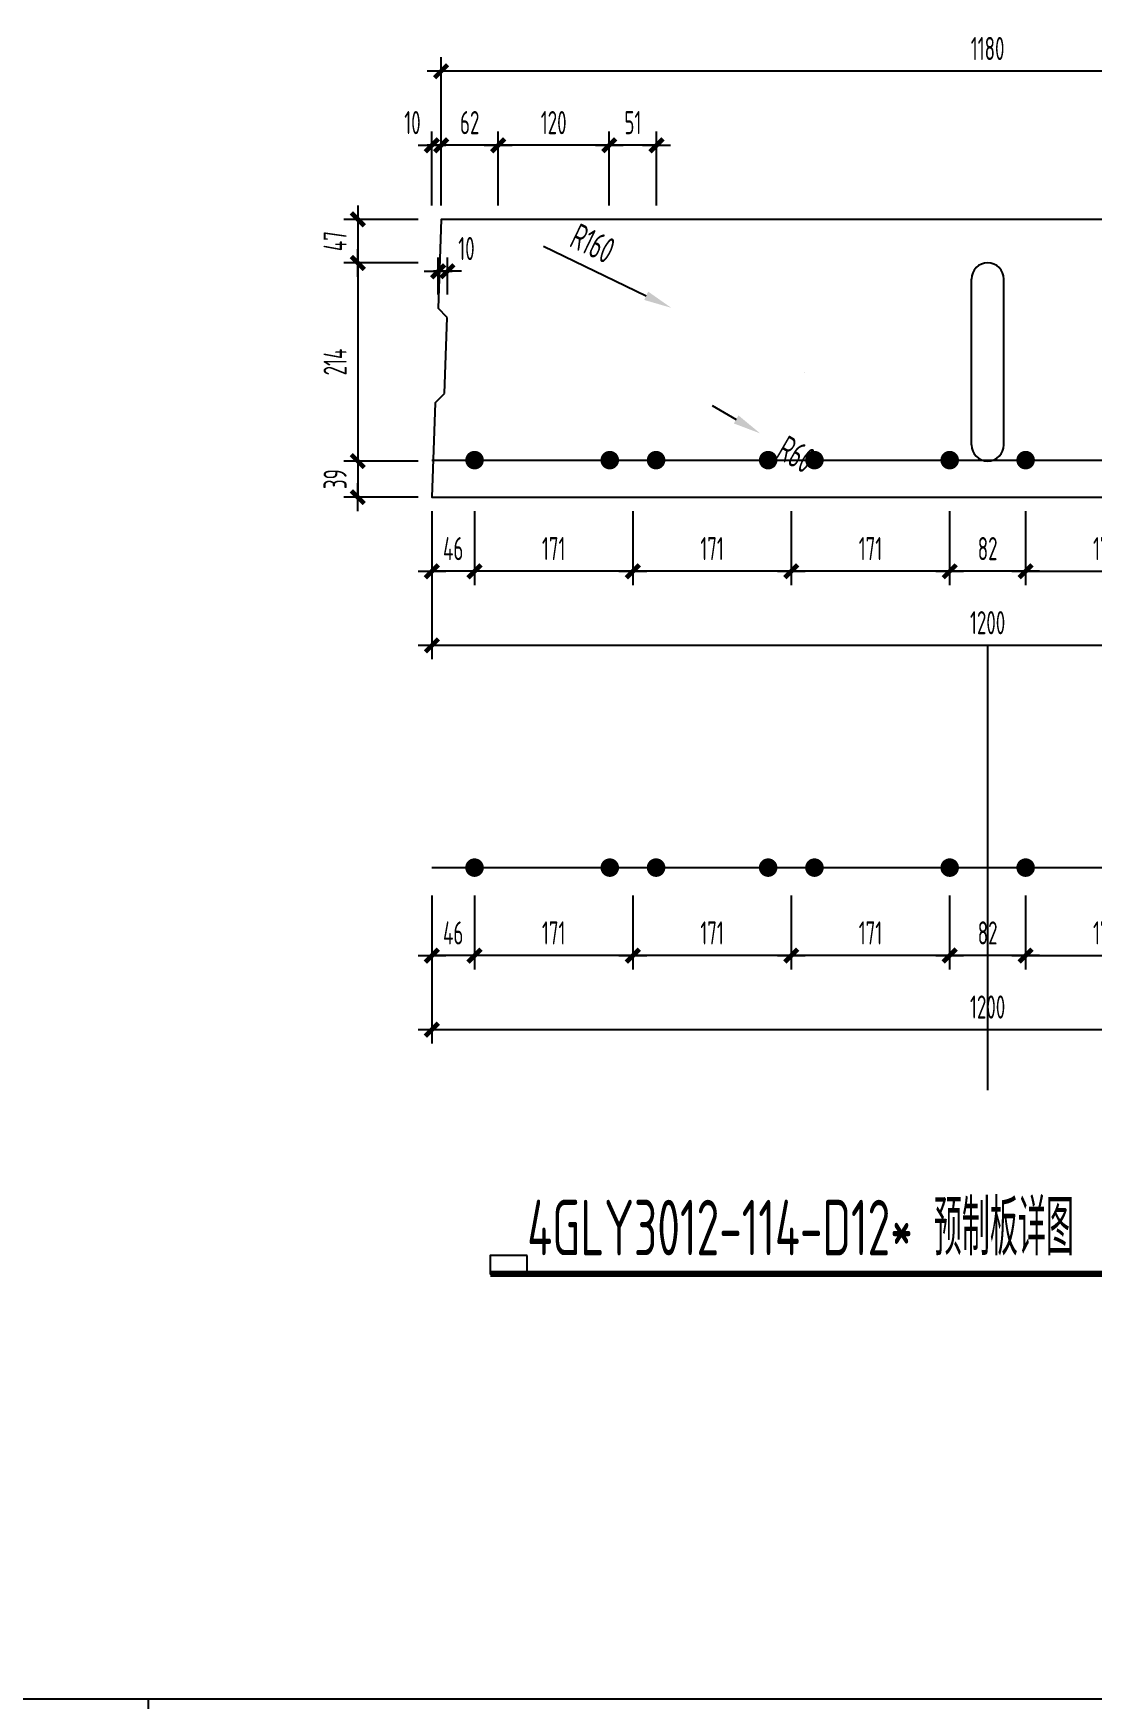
# Model space of a CAD drawing. Extents: x -469675 to 2400000, y -476501 to 2085364.
# Drawn here: x 645376 to 646518, y 395000 to 396798 of the extents above; entities that cross this region are included whole.
import ezdxf

# ---------------------------------------------------------------- set-up
doc = ezdxf.new("R2010")
doc.units = 0
doc.header["$LTSCALE"] = 1000
doc.header["$MEASUREMENT"] = 0
doc.layers.get('0').update_dxf_attribs({"linetype": 'CONTINUOUS', "lineweight": 20})
doc.layers.get('Defpoints').update_dxf_attribs({"linetype": 'CONTINUOUS'})
for name, color, linetype in [('C-DETAIL', 3, 'CONTINUOUS'), ('C-DETAIL_DIM', 3, 'CONTINUOUS'), ('C-DETAIL_REIN', 40, 'CONTINUOUS'), ('C-DETAIL_TEXT', 4, 'CONTINUOUS')]:
    doc.layers.add(name, color=color, linetype=linetype)
doc.layers.add('C-注释', color=30, linetype='CONTINUOUS', plot=False)
doc.styles.add('DIM_FONT', font='gbxwxt.shx', dxfattribs={"width": 0.7, "bigfont": 'gbhzfs.shx'})
doc.styles.add('GBSTYLE', font='gbxwxt.shx', dxfattribs={"width": 0.7, "bigfont": 'gbhzfs.shx'})
doc.dimstyles.new('LEADER10', dxfattribs={"dimscale": 0.1, "dimtxt": 280, "dimasz": 300, "dimexe": 150, "dimexo": 150, "dimgap": 120, "dimtad": 1, "dimdec": 0, "dimzin": 0, "dimdsep": 46, "dimtxsty": 'DIM_FONT', "dimcen": 0.09, "dimclrd": 3, "dimclre": 3, "dimclrt": 7, "dimazin": 0, "dimtfac": 1, "dimtdec": 0, "dimtix": 1, "dimtmove": 2, "dimatfit": 3, "dimfxl": 0, "dimtolj": 1, "dimtzin": 0, "dimarcsym": 0})
doc.dimstyles.new('XB DIMN10', dxfattribs={"dimscale": 0.1, "dimtxt": 250, "dimasz": 1, "dimexe": 150, "dimexo": 150, "dimgap": 120, "dimtad": 1, "dimdec": 0, "dimzin": 0, "dimdsep": 46, "dimtxsty": 'DIM_FONT', "dimblk": '_dimx', "dimcen": 0.09, "dimclrd": 3, "dimclre": 3, "dimclrt": 7, "dimazin": 0, "dimtfac": 1, "dimtdec": 0, "dimtix": 1, "dimtmove": 2, "dimatfit": 3, "dimldrblk": '_dimx', "dimfxl": 0, "dimtolj": 1, "dimtzin": 0, "dimarcsym": 0})

# ---------------------------------------------------------------- blocks, each defined once
blk = doc.blocks.new('_dimx')
blk.add_line((-150, 0), (150, 0))
at = {"const_width": 50}
blk.add_lwpolyline([(-70, -70), (70, 70)], dxfattribs=at)
blk = doc.blocks.new('*D1555')
at = {"layer": 'C-DETAIL_DIM', "color": 3, "lineweight": -2, "ltscale": 0.1, "transparency": 16777216}
for p, q in [((645806, 396282.4), (645806, 396202.4)), ((645852, 396282.4), (645852, 396202.4)), ((645805.9, 396217.4), (645805.8, 396217.4)), ((645852, 396217.4), (645806, 396217.4)), ((645852.1, 396217.4), (645852.2, 396217.4))]:
    blk.add_line(p, q, dxfattribs=at)
at = {"layer": 'Defpoints', "color": 0, "ltscale": 0.1, "transparency": 16777216}
for p in [(645806, 396297.4), (645852, 396297.4), (645806, 396217.4)]:
    blk.add_point(p, dxfattribs=at)
at = {"layer": 'C-DETAIL_DIM', "color": 3, "lineweight": -2, "ltscale": 0.1, "transparency": 16777216, "xscale": 0.1, "yscale": 0.1, "zscale": 0.1}
blk.add_blockref('_dimx', (645806, 396217.4), dxfattribs=at)
at = {"layer": 'C-DETAIL_DIM', "color": 3, "lineweight": -2, "ltscale": 0.1, "transparency": 16777216, "xscale": 0.1, "yscale": 0.1, "zscale": 0.1, "rotation": 180}
blk.add_blockref('_dimx', (645852, 396217.4), dxfattribs=at)
at = {"layer": 'C-DETAIL_DIM', "color": 7, "ltscale": 0.1, "transparency": 16777216, "insert": (645829, 396241.9), "char_height": 25, "attachment_point": 5, "style": 'DIM_FONT'}
blk.add_mtext('\\A1;46', dxfattribs=at)
blk = doc.blocks.new('*D1556')
at = {"layer": 'C-DETAIL_DIM', "color": 3, "lineweight": -2, "ltscale": 0.1, "transparency": 16777216}
for p, q in [((645806, 396202.4), (645806, 396122.4)), ((647006, 396202.4), (647006, 396122.4)), ((647005.9, 396137.4), (645806.1, 396137.4))]:
    blk.add_line(p, q, dxfattribs=at)
at = {"layer": 'Defpoints', "color": 0, "ltscale": 0.1, "transparency": 16777216}
for p in [(645806, 396217.4), (647006, 396217.4), (645806, 396137.4)]:
    blk.add_point(p, dxfattribs=at)
at = {"layer": 'C-DETAIL_DIM', "color": 3, "lineweight": -2, "ltscale": 0.1, "transparency": 16777216, "xscale": 0.1, "yscale": 0.1, "zscale": 0.1, "rotation": 180}
blk.add_blockref('_dimx', (645806, 396137.4), dxfattribs=at)
at = {"layer": 'C-DETAIL_DIM', "color": 3, "lineweight": -2, "ltscale": 0.1, "transparency": 16777216, "xscale": 0.1, "yscale": 0.1, "zscale": 0.1}
blk.add_blockref('_dimx', (647006, 396137.4), dxfattribs=at)
at = {"layer": 'C-DETAIL_DIM', "color": 7, "ltscale": 0.1, "transparency": 16777216, "insert": (646406, 396161.9), "char_height": 25, "attachment_point": 5, "style": 'DIM_FONT'}
blk.add_mtext('\\A1;1200', dxfattribs=at)
blk = doc.blocks.new('*D1558')
at = {"layer": 'C-DETAIL_DIM', "color": 3, "lineweight": -2, "ltscale": 0.1, "transparency": 16777216}
for p, q in [((645816, 396692.4), (645816, 396772.4)), ((646996, 396692.4), (646996, 396772.4)), ((646995.9, 396757.4), (645816.1, 396757.4))]:
    blk.add_line(p, q, dxfattribs=at)
at = {"layer": 'Defpoints', "color": 0, "ltscale": 0.1, "transparency": 16777216}
for p in [(645816, 396757.4), (645816, 396677.4), (646996, 396677.4)]:
    blk.add_point(p, dxfattribs=at)
at = {"layer": 'C-DETAIL_DIM', "color": 3, "lineweight": -2, "ltscale": 0.1, "transparency": 16777216, "xscale": 0.1, "yscale": 0.1, "zscale": 0.1, "rotation": 180}
blk.add_blockref('_dimx', (645816, 396757.4), dxfattribs=at)
at = {"layer": 'C-DETAIL_DIM', "color": 3, "lineweight": -2, "ltscale": 0.1, "transparency": 16777216, "xscale": 0.1, "yscale": 0.1, "zscale": 0.1}
blk.add_blockref('_dimx', (646996, 396757.4), dxfattribs=at)
at = {"layer": 'C-DETAIL_DIM', "color": 7, "ltscale": 0.1, "transparency": 16777216, "insert": (646406, 396781.9), "char_height": 25, "attachment_point": 5, "style": 'DIM_FONT'}
blk.add_mtext('\\A1;1180', dxfattribs=at)
blk = doc.blocks.new('*D1559')
at = {"layer": 'C-DETAIL_DIM', "color": 3, "lineweight": -2, "ltscale": 0.1, "transparency": 16777216}
for p, q in [((645791, 396336.4), (645711, 396336.4)), ((645726, 396336.5), (645726, 396336.6)), ((645726, 396336.4), (645726, 396297.4)), ((645791, 396297.4), (645711, 396297.4)), ((645726, 396297.3), (645726, 396297.2))]:
    blk.add_line(p, q, dxfattribs=at)
at = {"layer": 'Defpoints', "color": 0, "ltscale": 0.1, "transparency": 16777216}
for p in [(645806, 396336.4), (645726, 396297.4), (645806, 396297.4)]:
    blk.add_point(p, dxfattribs=at)
at = {"layer": 'C-DETAIL_DIM', "color": 3, "lineweight": -2, "ltscale": 0.1, "transparency": 16777216, "xscale": 0.1, "yscale": 0.1, "zscale": 0.1}
for p, rotation in [((645726, 396336.4), 270), ((645726, 396297.4), 90)]:
    blk.add_blockref('_dimx', p, dxfattribs=dict(at, rotation=rotation))
at = {"layer": 'C-DETAIL_DIM', "color": 7, "ltscale": 0.1, "transparency": 16777216, "insert": (645701.5, 396316.9), "char_height": 25, "attachment_point": 5, "rotation": 90, "style": 'DIM_FONT'}
blk.add_mtext('\\A1;39', dxfattribs=at)
blk = doc.blocks.new('*D1560')
at = {"layer": 'C-DETAIL_DIM', "color": 3, "lineweight": -2, "ltscale": 0.1, "transparency": 16777216}
for p, q in [((645791, 396550.4), (645711, 396550.4)), ((645726, 396550.3), (645726, 396336.5)), ((645791, 396336.4), (645711, 396336.4))]:
    blk.add_line(p, q, dxfattribs=at)
at = {"layer": 'Defpoints', "color": 0, "ltscale": 0.1, "transparency": 16777216}
for p in [(645806, 396550.4), (645726, 396336.4), (645806, 396336.4)]:
    blk.add_point(p, dxfattribs=at)
at = {"layer": 'C-DETAIL_DIM', "color": 3, "lineweight": -2, "ltscale": 0.1, "transparency": 16777216, "xscale": 0.1, "yscale": 0.1, "zscale": 0.1}
for p, rotation in [((645726, 396550.4), 90), ((645726, 396336.4), 270)]:
    blk.add_blockref('_dimx', p, dxfattribs=dict(at, rotation=rotation))
at = {"layer": 'C-DETAIL_DIM', "color": 7, "ltscale": 0.1, "transparency": 16777216, "insert": (645701.5, 396443.4), "char_height": 25, "attachment_point": 5, "rotation": 90, "style": 'DIM_FONT'}
blk.add_mtext('\\A1;214', dxfattribs=at)
blk = doc.blocks.new('*D1561')
at = {"layer": 'C-DETAIL_DIM', "color": 3, "lineweight": -2, "ltscale": 0.1, "transparency": 16777216}
for p, q in [((645791, 396597.4), (645711, 396597.4)), ((645726, 396597.5), (645726, 396597.6)), ((645726, 396597.4), (645726, 396550.4)), ((645791, 396550.4), (645711, 396550.4)), ((645726, 396550.3), (645726, 396550.2))]:
    blk.add_line(p, q, dxfattribs=at)
at = {"layer": 'Defpoints', "color": 0, "ltscale": 0.1, "transparency": 16777216}
for p in [(645806, 396597.4), (645726, 396550.4), (645806, 396550.4)]:
    blk.add_point(p, dxfattribs=at)
at = {"layer": 'C-DETAIL_DIM', "color": 3, "lineweight": -2, "ltscale": 0.1, "transparency": 16777216, "xscale": 0.1, "yscale": 0.1, "zscale": 0.1}
for p, rotation in [((645726, 396597.4), 270), ((645726, 396550.4), 90)]:
    blk.add_blockref('_dimx', p, dxfattribs=dict(at, rotation=rotation))
at = {"layer": 'C-DETAIL_DIM', "color": 7, "ltscale": 0.1, "transparency": 16777216, "insert": (645701.5, 396573.9), "char_height": 25, "attachment_point": 5, "rotation": 90, "style": 'DIM_FONT'}
blk.add_mtext('\\A1;47', dxfattribs=at)
blk = doc.blocks.new('*D1562')
at = {"layer": 'C-DETAIL_DIM', "color": 3, "lineweight": -2, "ltscale": 0.1, "transparency": 16777216}
for p, q in [((645852, 396282.4), (645852, 396202.4)), ((646023, 396282.4), (646023, 396202.4)), ((646022.9, 396217.4), (645852.1, 396217.4))]:
    blk.add_line(p, q, dxfattribs=at)
at = {"layer": 'Defpoints', "color": 0, "ltscale": 0.1, "transparency": 16777216}
for p in [(645852, 396297.4), (646023, 396297.4), (645852, 396217.4)]:
    blk.add_point(p, dxfattribs=at)
at = {"layer": 'C-DETAIL_DIM', "color": 3, "lineweight": -2, "ltscale": 0.1, "transparency": 16777216, "xscale": 0.1, "yscale": 0.1, "zscale": 0.1, "rotation": 180}
blk.add_blockref('_dimx', (645852, 396217.4), dxfattribs=at)
at = {"layer": 'C-DETAIL_DIM', "color": 3, "lineweight": -2, "ltscale": 0.1, "transparency": 16777216, "xscale": 0.1, "yscale": 0.1, "zscale": 0.1}
blk.add_blockref('_dimx', (646023, 396217.4), dxfattribs=at)
at = {"layer": 'C-DETAIL_DIM', "color": 7, "ltscale": 0.1, "transparency": 16777216, "insert": (645937.5, 396241.9), "char_height": 25, "attachment_point": 5, "style": 'DIM_FONT'}
blk.add_mtext('\\A1;171', dxfattribs=at)
blk = doc.blocks.new('*D1563')
at = {"layer": 'C-DETAIL_DIM', "color": 3, "lineweight": -2, "ltscale": 0.1, "transparency": 16777216}
for p, q in [((646023, 396282.4), (646023, 396202.4)), ((646194, 396282.4), (646194, 396202.4)), ((646193.9, 396217.4), (646023.1, 396217.4))]:
    blk.add_line(p, q, dxfattribs=at)
at = {"layer": 'Defpoints', "color": 0, "ltscale": 0.1, "transparency": 16777216}
for p in [(646023, 396297.4), (646194, 396297.4), (646023, 396217.4)]:
    blk.add_point(p, dxfattribs=at)
at = {"layer": 'C-DETAIL_DIM', "color": 3, "lineweight": -2, "ltscale": 0.1, "transparency": 16777216, "xscale": 0.1, "yscale": 0.1, "zscale": 0.1, "rotation": 180}
blk.add_blockref('_dimx', (646023, 396217.4), dxfattribs=at)
at = {"layer": 'C-DETAIL_DIM', "color": 3, "lineweight": -2, "ltscale": 0.1, "transparency": 16777216, "xscale": 0.1, "yscale": 0.1, "zscale": 0.1}
blk.add_blockref('_dimx', (646194, 396217.4), dxfattribs=at)
at = {"layer": 'C-DETAIL_DIM', "color": 7, "ltscale": 0.1, "transparency": 16777216, "insert": (646108.5, 396241.9), "char_height": 25, "attachment_point": 5, "style": 'DIM_FONT'}
blk.add_mtext('\\A1;171', dxfattribs=at)
blk = doc.blocks.new('*D1564')
at = {"layer": 'C-DETAIL_DIM', "color": 3, "lineweight": -2, "ltscale": 0.1, "transparency": 16777216}
for p, q in [((646194, 396282.4), (646194, 396202.4)), ((646365, 396282.4), (646365, 396202.4)), ((646364.9, 396217.4), (646194.1, 396217.4))]:
    blk.add_line(p, q, dxfattribs=at)
at = {"layer": 'Defpoints', "color": 0, "ltscale": 0.1, "transparency": 16777216}
for p in [(646194, 396297.4), (646365, 396297.4), (646194, 396217.4)]:
    blk.add_point(p, dxfattribs=at)
at = {"layer": 'C-DETAIL_DIM', "color": 3, "lineweight": -2, "ltscale": 0.1, "transparency": 16777216, "xscale": 0.1, "yscale": 0.1, "zscale": 0.1, "rotation": 180}
blk.add_blockref('_dimx', (646194, 396217.4), dxfattribs=at)
at = {"layer": 'C-DETAIL_DIM', "color": 3, "lineweight": -2, "ltscale": 0.1, "transparency": 16777216, "xscale": 0.1, "yscale": 0.1, "zscale": 0.1}
blk.add_blockref('_dimx', (646365, 396217.4), dxfattribs=at)
at = {"layer": 'C-DETAIL_DIM', "color": 7, "ltscale": 0.1, "transparency": 16777216, "insert": (646279.5, 396241.9), "char_height": 25, "attachment_point": 5, "style": 'DIM_FONT'}
blk.add_mtext('\\A1;171', dxfattribs=at)
blk = doc.blocks.new('*D1568')
at = {"layer": 'C-DETAIL_DIM', "color": 3, "lineweight": -2, "ltscale": 0.1, "transparency": 16777216}
for p, q in [((646447, 396282.4), (646447, 396202.4)), ((646618, 396282.4), (646618, 396202.4)), ((646447.1, 396217.4), (646617.9, 396217.4))]:
    blk.add_line(p, q, dxfattribs=at)
at = {"layer": 'Defpoints', "color": 0, "ltscale": 0.1, "transparency": 16777216}
for p in [(646447, 396297.4), (646618, 396297.4), (646618, 396217.4)]:
    blk.add_point(p, dxfattribs=at)
at = {"layer": 'C-DETAIL_DIM', "color": 3, "lineweight": -2, "ltscale": 0.1, "transparency": 16777216, "xscale": 0.1, "yscale": 0.1, "zscale": 0.1, "rotation": 180}
blk.add_blockref('_dimx', (646447, 396217.4), dxfattribs=at)
at = {"layer": 'C-DETAIL_DIM', "color": 3, "lineweight": -2, "ltscale": 0.1, "transparency": 16777216, "xscale": 0.1, "yscale": 0.1, "zscale": 0.1}
blk.add_blockref('_dimx', (646618, 396217.4), dxfattribs=at)
at = {"layer": 'C-DETAIL_DIM', "color": 7, "ltscale": 0.1, "transparency": 16777216, "insert": (646532.5, 396241.9), "char_height": 25, "attachment_point": 5, "style": 'DIM_FONT'}
blk.add_mtext('\\A1;171', dxfattribs=at)
blk = doc.blocks.new('*D1569')
at = {"layer": 'C-DETAIL_DIM', "color": 3, "lineweight": -2, "ltscale": 0.1, "transparency": 16777216}
for p, q in [((646365, 396282.4), (646365, 396202.4)), ((646447, 396282.4), (646447, 396202.4)), ((646446.9, 396217.4), (646365.1, 396217.4))]:
    blk.add_line(p, q, dxfattribs=at)
at = {"layer": 'Defpoints', "color": 0, "ltscale": 0.1, "transparency": 16777216}
for p in [(646365, 396297.4), (646447, 396297.4), (646365, 396217.4)]:
    blk.add_point(p, dxfattribs=at)
at = {"layer": 'C-DETAIL_DIM', "color": 3, "lineweight": -2, "ltscale": 0.1, "transparency": 16777216, "xscale": 0.1, "yscale": 0.1, "zscale": 0.1, "rotation": 180}
blk.add_blockref('_dimx', (646365, 396217.4), dxfattribs=at)
at = {"layer": 'C-DETAIL_DIM', "color": 3, "lineweight": -2, "ltscale": 0.1, "transparency": 16777216, "xscale": 0.1, "yscale": 0.1, "zscale": 0.1}
blk.add_blockref('_dimx', (646447, 396217.4), dxfattribs=at)
at = {"layer": 'C-DETAIL_DIM', "color": 7, "ltscale": 0.1, "transparency": 16777216, "insert": (646406, 396241.9), "char_height": 25, "attachment_point": 5, "style": 'DIM_FONT'}
blk.add_mtext('\\A1;82', dxfattribs=at)
blk = doc.blocks.new('*D1570')
at = {"layer": 'C-DETAIL_DIM', "color": 3, "lineweight": -2, "ltscale": 0.1, "transparency": 16777216}
for p, q in [((645806, 395867.4), (645806, 395787.4)), ((645852, 395867.4), (645852, 395787.4)), ((645805.9, 395802.4), (645805.8, 395802.4)), ((645852, 395802.4), (645806, 395802.4)), ((645852.1, 395802.4), (645852.2, 395802.4))]:
    blk.add_line(p, q, dxfattribs=at)
at = {"layer": 'Defpoints', "color": 0, "ltscale": 0.1, "transparency": 16777216}
for p in [(645806, 395882.4), (645852, 395882.4), (645806, 395802.4)]:
    blk.add_point(p, dxfattribs=at)
at = {"layer": 'C-DETAIL_DIM', "color": 3, "lineweight": -2, "ltscale": 0.1, "transparency": 16777216, "xscale": 0.1, "yscale": 0.1, "zscale": 0.1}
blk.add_blockref('_dimx', (645806, 395802.4), dxfattribs=at)
at = {"layer": 'C-DETAIL_DIM', "color": 3, "lineweight": -2, "ltscale": 0.1, "transparency": 16777216, "xscale": 0.1, "yscale": 0.1, "zscale": 0.1, "rotation": 180}
blk.add_blockref('_dimx', (645852, 395802.4), dxfattribs=at)
at = {"layer": 'C-DETAIL_DIM', "color": 7, "ltscale": 0.1, "transparency": 16777216, "insert": (645829, 395826.9), "char_height": 25, "attachment_point": 5, "style": 'DIM_FONT'}
blk.add_mtext('\\A1;46', dxfattribs=at)
blk = doc.blocks.new('*D1571')
at = {"layer": 'C-DETAIL_DIM', "color": 3, "lineweight": -2, "ltscale": 0.1, "transparency": 16777216}
for p, q in [((645806, 395787.4), (645806, 395707.4)), ((647006, 395787.4), (647006, 395707.4)), ((647005.9, 395722.4), (645806.1, 395722.4))]:
    blk.add_line(p, q, dxfattribs=at)
at = {"layer": 'Defpoints', "color": 0, "ltscale": 0.1, "transparency": 16777216}
for p in [(645806, 395802.4), (647006, 395802.4), (645806, 395722.4)]:
    blk.add_point(p, dxfattribs=at)
at = {"layer": 'C-DETAIL_DIM', "color": 3, "lineweight": -2, "ltscale": 0.1, "transparency": 16777216, "xscale": 0.1, "yscale": 0.1, "zscale": 0.1, "rotation": 180}
blk.add_blockref('_dimx', (645806, 395722.4), dxfattribs=at)
at = {"layer": 'C-DETAIL_DIM', "color": 3, "lineweight": -2, "ltscale": 0.1, "transparency": 16777216, "xscale": 0.1, "yscale": 0.1, "zscale": 0.1}
blk.add_blockref('_dimx', (647006, 395722.4), dxfattribs=at)
at = {"layer": 'C-DETAIL_DIM', "color": 7, "ltscale": 0.1, "transparency": 16777216, "insert": (646406, 395746.9), "char_height": 25, "attachment_point": 5, "style": 'DIM_FONT'}
blk.add_mtext('\\A1;1200', dxfattribs=at)
blk = doc.blocks.new('*D1572')
at = {"layer": 'C-DETAIL_DIM', "color": 3, "lineweight": -2, "ltscale": 0.1, "transparency": 16777216}
for p, q in [((645852, 395867.4), (645852, 395787.4)), ((646023, 395867.4), (646023, 395787.4)), ((646022.9, 395802.4), (645852.1, 395802.4))]:
    blk.add_line(p, q, dxfattribs=at)
at = {"layer": 'Defpoints', "color": 0, "ltscale": 0.1, "transparency": 16777216}
for p in [(645852, 395882.4), (646023, 395882.4), (645852, 395802.4)]:
    blk.add_point(p, dxfattribs=at)
at = {"layer": 'C-DETAIL_DIM', "color": 3, "lineweight": -2, "ltscale": 0.1, "transparency": 16777216, "xscale": 0.1, "yscale": 0.1, "zscale": 0.1, "rotation": 180}
blk.add_blockref('_dimx', (645852, 395802.4), dxfattribs=at)
at = {"layer": 'C-DETAIL_DIM', "color": 3, "lineweight": -2, "ltscale": 0.1, "transparency": 16777216, "xscale": 0.1, "yscale": 0.1, "zscale": 0.1}
blk.add_blockref('_dimx', (646023, 395802.4), dxfattribs=at)
at = {"layer": 'C-DETAIL_DIM', "color": 7, "ltscale": 0.1, "transparency": 16777216, "insert": (645937.5, 395826.9), "char_height": 25, "attachment_point": 5, "style": 'DIM_FONT'}
blk.add_mtext('\\A1;171', dxfattribs=at)
blk = doc.blocks.new('*D1573')
at = {"layer": 'C-DETAIL_DIM', "color": 3, "lineweight": -2, "ltscale": 0.1, "transparency": 16777216}
for p, q in [((646023, 395867.4), (646023, 395787.4)), ((646194, 395867.4), (646194, 395787.4)), ((646193.9, 395802.4), (646023.1, 395802.4))]:
    blk.add_line(p, q, dxfattribs=at)
at = {"layer": 'Defpoints', "color": 0, "ltscale": 0.1, "transparency": 16777216}
for p in [(646023, 395882.4), (646194, 395882.4), (646023, 395802.4)]:
    blk.add_point(p, dxfattribs=at)
at = {"layer": 'C-DETAIL_DIM', "color": 3, "lineweight": -2, "ltscale": 0.1, "transparency": 16777216, "xscale": 0.1, "yscale": 0.1, "zscale": 0.1, "rotation": 180}
blk.add_blockref('_dimx', (646023, 395802.4), dxfattribs=at)
at = {"layer": 'C-DETAIL_DIM', "color": 3, "lineweight": -2, "ltscale": 0.1, "transparency": 16777216, "xscale": 0.1, "yscale": 0.1, "zscale": 0.1}
blk.add_blockref('_dimx', (646194, 395802.4), dxfattribs=at)
at = {"layer": 'C-DETAIL_DIM', "color": 7, "ltscale": 0.1, "transparency": 16777216, "insert": (646108.5, 395826.9), "char_height": 25, "attachment_point": 5, "style": 'DIM_FONT'}
blk.add_mtext('\\A1;171', dxfattribs=at)
blk = doc.blocks.new('*D1574')
at = {"layer": 'C-DETAIL_DIM', "color": 3, "lineweight": -2, "ltscale": 0.1, "transparency": 16777216}
for p, q in [((646194, 395867.4), (646194, 395787.4)), ((646365, 395867.4), (646365, 395787.4)), ((646364.9, 395802.4), (646194.1, 395802.4))]:
    blk.add_line(p, q, dxfattribs=at)
at = {"layer": 'Defpoints', "color": 0, "ltscale": 0.1, "transparency": 16777216}
for p in [(646194, 395882.4), (646365, 395882.4), (646194, 395802.4)]:
    blk.add_point(p, dxfattribs=at)
at = {"layer": 'C-DETAIL_DIM', "color": 3, "lineweight": -2, "ltscale": 0.1, "transparency": 16777216, "xscale": 0.1, "yscale": 0.1, "zscale": 0.1, "rotation": 180}
blk.add_blockref('_dimx', (646194, 395802.4), dxfattribs=at)
at = {"layer": 'C-DETAIL_DIM', "color": 3, "lineweight": -2, "ltscale": 0.1, "transparency": 16777216, "xscale": 0.1, "yscale": 0.1, "zscale": 0.1}
blk.add_blockref('_dimx', (646365, 395802.4), dxfattribs=at)
at = {"layer": 'C-DETAIL_DIM', "color": 7, "ltscale": 0.1, "transparency": 16777216, "insert": (646279.5, 395826.9), "char_height": 25, "attachment_point": 5, "style": 'DIM_FONT'}
blk.add_mtext('\\A1;171', dxfattribs=at)
blk = doc.blocks.new('*D1578')
at = {"layer": 'C-DETAIL_DIM', "color": 3, "lineweight": -2, "ltscale": 0.1, "transparency": 16777216}
for p, q in [((646447, 395867.4), (646447, 395787.4)), ((646618, 395867.4), (646618, 395787.4)), ((646447.1, 395802.4), (646617.9, 395802.4))]:
    blk.add_line(p, q, dxfattribs=at)
at = {"layer": 'Defpoints', "color": 0, "ltscale": 0.1, "transparency": 16777216}
for p in [(646447, 395882.4), (646618, 395882.4), (646618, 395802.4)]:
    blk.add_point(p, dxfattribs=at)
at = {"layer": 'C-DETAIL_DIM', "color": 3, "lineweight": -2, "ltscale": 0.1, "transparency": 16777216, "xscale": 0.1, "yscale": 0.1, "zscale": 0.1, "rotation": 180}
blk.add_blockref('_dimx', (646447, 395802.4), dxfattribs=at)
at = {"layer": 'C-DETAIL_DIM', "color": 3, "lineweight": -2, "ltscale": 0.1, "transparency": 16777216, "xscale": 0.1, "yscale": 0.1, "zscale": 0.1}
blk.add_blockref('_dimx', (646618, 395802.4), dxfattribs=at)
at = {"layer": 'C-DETAIL_DIM', "color": 7, "ltscale": 0.1, "transparency": 16777216, "insert": (646532.5, 395826.9), "char_height": 25, "attachment_point": 5, "style": 'DIM_FONT'}
blk.add_mtext('\\A1;171', dxfattribs=at)
blk = doc.blocks.new('*D1579')
at = {"layer": 'C-DETAIL_DIM', "color": 3, "lineweight": -2, "ltscale": 0.1, "transparency": 16777216}
for p, q in [((646365, 395867.4), (646365, 395787.4)), ((646447, 395867.4), (646447, 395787.4)), ((646446.9, 395802.4), (646365.1, 395802.4))]:
    blk.add_line(p, q, dxfattribs=at)
at = {"layer": 'Defpoints', "color": 0, "ltscale": 0.1, "transparency": 16777216}
for p in [(646365, 395882.4), (646447, 395882.4), (646365, 395802.4)]:
    blk.add_point(p, dxfattribs=at)
at = {"layer": 'C-DETAIL_DIM', "color": 3, "lineweight": -2, "ltscale": 0.1, "transparency": 16777216, "xscale": 0.1, "yscale": 0.1, "zscale": 0.1, "rotation": 180}
blk.add_blockref('_dimx', (646365, 395802.4), dxfattribs=at)
at = {"layer": 'C-DETAIL_DIM', "color": 3, "lineweight": -2, "ltscale": 0.1, "transparency": 16777216, "xscale": 0.1, "yscale": 0.1, "zscale": 0.1}
blk.add_blockref('_dimx', (646447, 395802.4), dxfattribs=at)
at = {"layer": 'C-DETAIL_DIM', "color": 7, "ltscale": 0.1, "transparency": 16777216, "insert": (646406, 395826.9), "char_height": 25, "attachment_point": 5, "style": 'DIM_FONT'}
blk.add_mtext('\\A1;82', dxfattribs=at)
blk = doc.blocks.new('*D1582')
at = {"layer": 'C-DETAIL_DIM', "color": 3, "lineweight": -2, "ltscale": 0.1, "transparency": 16777216}
for p, q in [((645805.9, 396677.4), (645805.8, 396677.4)), ((645806, 396612.4), (645806, 396692.4)), ((645816, 396677.4), (645806, 396677.4)), ((645816, 396612.4), (645816, 396692.4)), ((645816.1, 396677.4), (645816.2, 396677.4))]:
    blk.add_line(p, q, dxfattribs=at)
at = {"layer": 'Defpoints', "color": 0, "ltscale": 0.1, "transparency": 16777216}
for p in [(645806, 396677.4), (645806, 396597.4), (645816, 396597.4)]:
    blk.add_point(p, dxfattribs=at)
at = {"layer": 'C-DETAIL_DIM', "color": 3, "lineweight": -2, "ltscale": 0.1, "transparency": 16777216, "xscale": 0.1, "yscale": 0.1, "zscale": 0.1}
blk.add_blockref('_dimx', (645806, 396677.4), dxfattribs=at)
at = {"layer": 'C-DETAIL_DIM', "color": 3, "lineweight": -2, "ltscale": 0.1, "transparency": 16777216, "xscale": 0.1, "yscale": 0.1, "zscale": 0.1, "rotation": 180}
blk.add_blockref('_dimx', (645816, 396677.4), dxfattribs=at)
at = {"layer": 'C-DETAIL_DIM', "color": 7, "ltscale": 0.1, "transparency": 16777216, "insert": (645785, 396701.9), "char_height": 25, "attachment_point": 5, "style": 'DIM_FONT'}
blk.add_mtext('\\A1;10', dxfattribs=at)
blk = doc.blocks.new('*D1583')
at = {"layer": 'C-DETAIL_DIM', "color": 3, "lineweight": -2, "ltscale": 0.1, "transparency": 16777216}
for p, q in [((645816, 396612.4), (645816, 396692.4)), ((645877.4, 396677.4), (645816.1, 396677.4)), ((645877.5, 396612.4), (645877.5, 396692.4))]:
    blk.add_line(p, q, dxfattribs=at)
at = {"layer": 'Defpoints', "color": 0, "ltscale": 0.1, "transparency": 16777216}
for p in [(645816, 396677.4), (645816, 396597.4), (645877.5, 396597.4)]:
    blk.add_point(p, dxfattribs=at)
at = {"layer": 'C-DETAIL_DIM', "color": 3, "lineweight": -2, "ltscale": 0.1, "transparency": 16777216, "xscale": 0.1, "yscale": 0.1, "zscale": 0.1, "rotation": 180}
blk.add_blockref('_dimx', (645816, 396677.4), dxfattribs=at)
at = {"layer": 'C-DETAIL_DIM', "color": 3, "lineweight": -2, "ltscale": 0.1, "transparency": 16777216, "xscale": 0.1, "yscale": 0.1, "zscale": 0.1}
blk.add_blockref('_dimx', (645877.5, 396677.4), dxfattribs=at)
at = {"layer": 'C-DETAIL_DIM', "color": 7, "ltscale": 0.1, "transparency": 16777216, "insert": (645846.8, 396701.9), "char_height": 25, "attachment_point": 5, "style": 'DIM_FONT'}
blk.add_mtext('\\A1;62', dxfattribs=at)
blk = doc.blocks.new('*D1584')
at = {"layer": 'C-DETAIL_DIM', "color": 3, "lineweight": -2, "ltscale": 0.1, "transparency": 16777216}
for p, q in [((645877.5, 396612.4), (645877.5, 396692.4)), ((645997.4, 396677.4), (645877.6, 396677.4)), ((645997.5, 396612.4), (645997.5, 396692.4))]:
    blk.add_line(p, q, dxfattribs=at)
at = {"layer": 'Defpoints', "color": 0, "ltscale": 0.1, "transparency": 16777216}
for p in [(645877.5, 396677.4), (645877.5, 396597.4), (645997.5, 396597.4)]:
    blk.add_point(p, dxfattribs=at)
at = {"layer": 'C-DETAIL_DIM', "color": 3, "lineweight": -2, "ltscale": 0.1, "transparency": 16777216, "xscale": 0.1, "yscale": 0.1, "zscale": 0.1, "rotation": 180}
blk.add_blockref('_dimx', (645877.5, 396677.4), dxfattribs=at)
at = {"layer": 'C-DETAIL_DIM', "color": 3, "lineweight": -2, "ltscale": 0.1, "transparency": 16777216, "xscale": 0.1, "yscale": 0.1, "zscale": 0.1}
blk.add_blockref('_dimx', (645997.5, 396677.4), dxfattribs=at)
at = {"layer": 'C-DETAIL_DIM', "color": 7, "ltscale": 0.1, "transparency": 16777216, "insert": (645937.5, 396701.9), "char_height": 25, "attachment_point": 5, "style": 'DIM_FONT'}
blk.add_mtext('\\A1;120', dxfattribs=at)
blk = doc.blocks.new('*D1585')
at = {"layer": 'C-DETAIL_DIM', "color": 3, "lineweight": -2, "ltscale": 0.1, "transparency": 16777216}
for p, q in [((645997.5, 396612.4), (645997.5, 396692.4)), ((646048.4, 396677.4), (645997.6, 396677.4)), ((646048.5, 396612.4), (646048.5, 396692.4))]:
    blk.add_line(p, q, dxfattribs=at)
at = {"layer": 'Defpoints', "color": 0, "ltscale": 0.1, "transparency": 16777216}
for p in [(645997.5, 396677.4), (645997.5, 396597.4), (646048.5, 396597.4)]:
    blk.add_point(p, dxfattribs=at)
at = {"layer": 'C-DETAIL_DIM', "color": 3, "lineweight": -2, "ltscale": 0.1, "transparency": 16777216, "xscale": 0.1, "yscale": 0.1, "zscale": 0.1, "rotation": 180}
blk.add_blockref('_dimx', (645997.5, 396677.4), dxfattribs=at)
at = {"layer": 'C-DETAIL_DIM', "color": 3, "lineweight": -2, "ltscale": 0.1, "transparency": 16777216, "xscale": 0.1, "yscale": 0.1, "zscale": 0.1}
blk.add_blockref('_dimx', (646048.5, 396677.4), dxfattribs=at)
at = {"layer": 'C-DETAIL_DIM', "color": 7, "ltscale": 0.1, "transparency": 16777216, "insert": (646023, 396701.9), "char_height": 25, "attachment_point": 5, "style": 'DIM_FONT'}
blk.add_mtext('\\A1;51', dxfattribs=at)
blk = doc.blocks.new('*D1586')
at = {"layer": 'C-DETAIL_DIM', "color": 3, "lineweight": -2, "ltscale": 0.1, "transparency": 16777216}
for p, q in [((645812.8, 396516.4), (645812.8, 396556.4)), ((645822.8, 396516.4), (645822.8, 396556.4)), ((645812.7, 396541.4), (645812.6, 396541.4)), ((645822.8, 396541.4), (645812.8, 396541.4)), ((645822.9, 396541.4), (645823, 396541.4))]:
    blk.add_line(p, q, dxfattribs=at)
at = {"layer": 'Defpoints', "color": 0, "ltscale": 0.1, "transparency": 16777216}
for p in [(645812.8, 396541.4), (645812.8, 396501.4), (645822.8, 396501.4)]:
    blk.add_point(p, dxfattribs=at)
at = {"layer": 'C-DETAIL_DIM', "color": 3, "lineweight": -2, "ltscale": 0.1, "transparency": 16777216, "xscale": 0.1, "yscale": 0.1, "zscale": 0.1}
blk.add_blockref('_dimx', (645812.8, 396541.4), dxfattribs=at)
at = {"layer": 'C-DETAIL_DIM', "color": 3, "lineweight": -2, "ltscale": 0.1, "transparency": 16777216, "xscale": 0.1, "yscale": 0.1, "zscale": 0.1, "rotation": 180}
blk.add_blockref('_dimx', (645822.8, 396541.4), dxfattribs=at)
at = {"layer": 'C-DETAIL_DIM', "color": 7, "ltscale": 0.1, "transparency": 16777216, "insert": (645843.3, 396565.9), "char_height": 25, "attachment_point": 5, "style": 'DIM_FONT'}
blk.add_mtext('\\A1;10', dxfattribs=at)
blk = doc.blocks.new('*D1588')
at = {"layer": 'C-DETAIL_TEXT', "color": 3, "lineweight": -2, "ltscale": 0.25, "transparency": 16777216}
blk.add_line((646108.5, 396396.4), (646134.5, 396381.3), dxfattribs=at)
at = {"layer": 'C-DETAIL_TEXT', "color": 3, "ltscale": 0.25, "transparency": 16777216}
blk.add_solid([(646137, 396385.7), (646132, 396377), (646160.4, 396366.3)], dxfattribs=at)
at = {"layer": 'Defpoints', "color": 0, "ltscale": 0.25, "transparency": 16777216}
for p in [(646108.5, 396396.4), (646160.4, 396366.3)]:
    blk.add_point(p, dxfattribs=at)
at = {"layer": 'C-DETAIL_TEXT', "color": 7, "ltscale": 0.25, "transparency": 16777216, "insert": (646199.3, 396343.7), "char_height": 28, "attachment_point": 5, "rotation": 329.8305, "style": 'DIM_FONT'}
blk.add_mtext('\\A1;R60', dxfattribs=at)
blk = doc.blocks.new('*D1589')
at = {"layer": 'C-DETAIL_TEXT', "color": 3, "lineweight": -2, "ltscale": 0.25, "transparency": 16777216}
for p, q in [((645926.5, 396568.3), (646037.3, 396514.9)), ((646208.5, 396432.4), (646208.5, 396432.4)), ((646208.5, 396432.4), (646208.5, 396432.4))]:
    blk.add_line(p, q, dxfattribs=at)
at = {"layer": 'C-DETAIL_TEXT', "color": 3, "ltscale": 0.25, "transparency": 16777216}
blk.add_solid([(646039.5, 396519.4), (646035.2, 396510.4), (646064.4, 396501.9)], dxfattribs=at)
at = {"layer": 'Defpoints', "color": 0, "ltscale": 0.25, "transparency": 16777216}
for p in [(646064.4, 396501.9), (646208.5, 396432.4)]:
    blk.add_point(p, dxfattribs=at)
at = {"layer": 'C-DETAIL_TEXT', "color": 7, "ltscale": 0.25, "transparency": 16777216, "insert": (645979.7, 396571.5), "char_height": 28, "attachment_point": 5, "rotation": 334.2866, "style": 'DIM_FONT'}
blk.add_mtext('\\A1;R160', dxfattribs=at)

msp = doc.modelspace()

# ---------------------------------------------------------------- linework, layer by layer
at = {"layer": 'C-DETAIL'}
for p, q in [((646388.535, 396353.9201), (646388.535, 396532.9201)), ((646423.535, 396353.9201), (646423.535, 396532.9201))]:
    msp.add_line(p, q, dxfattribs=at)
at = {"layer": 'C-DETAIL', "ltscale": 0.25}
for p, q in [((645822.5072, 396491.4201), (645812.835, 396501.4201)), ((645819.7739, 396409.4201), (645822.5072, 396491.4201)), ((645809.435, 396399.4201), (645819.7739, 396409.4201))]:
    msp.add_line(p, q, dxfattribs=at)
for points in [[(646999.235, 396501.4201), (646996.035, 396597.4201), (645816.035, 396597.4201), (645812.835, 396501.4201)], [(645809.435, 396399.4201), (645806.035, 396297.4201), (647006.035, 396297.4201), (647002.635, 396399.4201)]]:
    msp.add_lwpolyline(points, dxfattribs=at)
at = {"layer": 'C-DETAIL'}
for centre, start, end in [((646406.035, 396532.9201), 0, 180), ((646406.035, 396353.9201), 180, 0)]:
    msp.add_arc(centre, 17.5, start, end, dxfattribs=at)
at = {"layer": 'C-DETAIL_REIN', "ltscale": 0.25}
msp.add_line((645806.035, 395897.4201), (647006.035, 395897.4201), dxfattribs=at)
at = {"layer": 'C-DETAIL_REIN', "ltscale": 0.25, "const_width": 10}
for points in [[(645857.035, 396337.4201, -1), (645847.035, 396337.4201, -1)], [(645993.035, 396337.4201, 1), (646003.035, 396337.4201, 1)], [(646053.035, 396337.4201, -1), (646043.035, 396337.4201, -1)], [(646164.035, 396337.4201, 1), (646174.035, 396337.4201, 1)], [(646224.035, 396337.4201, -1), (646214.035, 396337.4201, -1)], [(646370.035, 396337.4201, -1), (646360.035, 396337.4201, -1)], [(646452.035, 396337.4201, -1), (646442.035, 396337.4201, -1)], [(645857.035, 395897.4201, -1), (645847.035, 395897.4201, -1)], [(645993.035, 395897.4201, 1), (646003.035, 395897.4201, 1)], [(646053.035, 395897.4201, -1), (646043.035, 395897.4201, -1)], [(646164.035, 395897.4201, 1), (646174.035, 395897.4201, 1)], [(646224.035, 395897.4201, -1), (646214.035, 395897.4201, -1)], [(646370.035, 395897.4201, -1), (646360.035, 395897.4201, -1)], [(646452.035, 395897.4201, -1), (646442.035, 395897.4201, -1)]]:
    msp.add_lwpolyline(points, format="xyb", close=True, dxfattribs=at)
at = {"layer": 'C-DETAIL_TEXT', "color": 3, "ltscale": 0.1, "const_width": 7, "flags": 128}
msp.add_lwpolyline([(646918.9394, 395458.7361), (645868.9394, 395458.7361)], dxfattribs=at)
at = {"layer": 'C-注释'}
for p, q in [((645806.035, 396337.4201), (647263.9285, 396337.4201)), ((646406.035, 396137.4201), (646406.035, 395656.9329))]:
    msp.add_line(p, q, dxfattribs=at)
at = {"layer": 'C-注释', "ltscale": 0.25}
for p, q in [((630000, 395000), (658000, 395000)), ((645500, 380000), (645500, 395000))]:
    msp.add_line(p, q, dxfattribs=at)
at = {"layer": 'C-注释'}
msp.add_lwpolyline([(645908.9394, 395478.7361), (645868.9394, 395478.7361), (645868.9394, 395458.7361), (645908.9394, 395458.7361)], close=True, dxfattribs=at)

# ---------------------------------------------------------------- texts
at = {"layer": 'C-DETAIL_TEXT', "color": 30, "ltscale": 0.1, "style": 'GBSTYLE', "width": 0.7}
msp.add_text('4GLY3012-114-D12* 预制板详图', height=60, rotation=0, dxfattribs=at).set_placement((645908.9394, 395478.7361))

# ---------------------------------------------------------------- dimensions: what is measured, and where the dimension line sits
at = {"layer": 'C-DETAIL_DIM', "ltscale": 0.1}
for base, p1, p2, picture, middle in [((645816.035, 396757.4201), (646996.035, 396677.4201), (645816.035, 396677.4201), '*D1558', (646406.035, 396781.9201)), ((645816.0349733639, 396677.4201125577), (645877.5349733639, 396597.4201125577), (645816.0349733639, 396597.4201125577), '*D1583', (645846.7849733639, 396701.9201125577)), ((645877.535, 396677.4201), (645997.535, 396597.4201), (645877.535, 396597.4201), '*D1584', (645937.535, 396701.9201)), ((645997.535, 396677.4201), (646048.535, 396597.4201), (645997.535, 396597.4201), '*D1585', (646023.035, 396701.9201)), ((645806.035, 396217.4201), (645852.035, 396297.4201), (645806.035, 396297.4201), '*D1555', (645829.035, 396241.9201)), ((645852.035, 396217.4201), (646023.035, 396297.4201), (645852.035, 396297.4201), '*D1562', (645937.535, 396241.9201)), ((646023.035, 396217.4201), (646194.035, 396297.4201), (646023.035, 396297.4201), '*D1563', (646108.535, 396241.9201)), ((646194.035, 396217.4201), (646365.035, 396297.4201), (646194.035, 396297.4201), '*D1564', (646279.535, 396241.9201)), ((646365.035, 396217.4201), (646447.035, 396297.4201), (646365.035, 396297.4201), '*D1569', (646406.035, 396241.9201)), ((645806.035, 396137.4201), (647006.035, 396217.4201), (645806.035, 396217.4201), '*D1556', (646406.035, 396161.9201)), ((645806.035, 395802.4201), (645852.035, 395882.4201), (645806.035, 395882.4201), '*D1570', (645829.035, 395826.9201)), ((645852.035, 395802.4201), (646023.035, 395882.4201), (645852.035, 395882.4201), '*D1572', (645937.535, 395826.9201)), ((646023.035, 395802.4201), (646194.035, 395882.4201), (646023.035, 395882.4201), '*D1573', (646108.535, 395826.9201)), ((646194.035, 395802.4201), (646365.035, 395882.4201), (646194.035, 395882.4201), '*D1574', (646279.535, 395826.9201)), ((646365.035, 395802.4201), (646447.035, 395882.4201), (646365.035, 395882.4201), '*D1579', (646406.035, 395826.9201)), ((645806.035, 395722.4201), (647006.035, 395802.4201), (645806.035, 395802.4201), '*D1571', (646406.035, 395746.9201))]:
    dim = msp.add_linear_dim(base=base, p1=p1, p2=p2, dimstyle='XB DIMN10', dxfattribs=at)
    dim.commit()
    dim.dimension.update_dxf_attribs({"geometry": picture, "text_midpoint": middle})
for base, p1, p2, picture, middle in [((645806.035, 396677.4201), (645816.035, 396597.4201), (645806.035, 396597.4201), '*D1582', (645784.9974, 396701.9201)), ((645812.835, 396541.4201), (645822.835, 396501.4201), (645812.835, 396501.4201), '*D1586', (645843.2679, 396565.9201))]:
    dim = msp.add_linear_dim(base=base, p1=p1, p2=p2, dimstyle='XB DIMN10', dxfattribs=at)
    dim.commit()
    dim.dimension.update_dxf_attribs({"geometry": picture, "text_midpoint": middle, "dimtype": 160})
for base, p1, p2, angle, picture, middle in [((645726.035, 396550.4201), (645806.035, 396597.4201), (645806.035, 396550.4201), 90, '*D1561', (645701.535, 396573.9201)), ((645726.035, 396336.4201), (645806.035, 396550.4201), (645806.035, 396336.4201), 90, '*D1560', (645701.535, 396443.4201)), ((645726.035, 396297.4201), (645806.035, 396336.4201), (645806.035, 396297.4201), 90, '*D1559', (645701.535, 396316.9201)), ((646618.035, 396217.4201), (646447.035, 396297.4201), (646618.035, 396297.4201), 180, '*D1568', (646532.535, 396241.9201)), ((646618.035, 395802.4201), (646447.035, 395882.4201), (646618.035, 395882.4201), 180, '*D1578', (646532.535, 395826.9201))]:
    dim = msp.add_linear_dim(base=base, p1=p1, p2=p2, angle=angle, dimstyle='XB DIMN10', dxfattribs=at)
    dim.commit()
    dim.dimension.update_dxf_attribs({"geometry": picture, "text_midpoint": middle})
at = {"layer": 'C-DETAIL_TEXT', "ltscale": 0.25}
dim = msp.add_radius_dim(center=(646208.535, 396432.4405), mpoint=(646064.3789, 396501.8598), dimstyle='LEADER10', override={"dimtofl": 0}, dxfattribs=at)
dim.commit()
dim.dimension.update_dxf_attribs({"geometry": '*D1589', "text_midpoint": (645979.6756, 396571.5068)})
dim = msp.add_radius_dim(center=(646108.535, 396396.4201), mpoint=(646160.4075, 396366.2666), dimstyle='LEADER10', override={"dimtofl": 0}, dxfattribs=at)
dim.commit()
dim.dimension.update_dxf_attribs({"geometry": '*D1588', "text_midpoint": (646199.2922, 396343.6629), "dimtype": 164})

doc.saveas('drawing.dxf')
